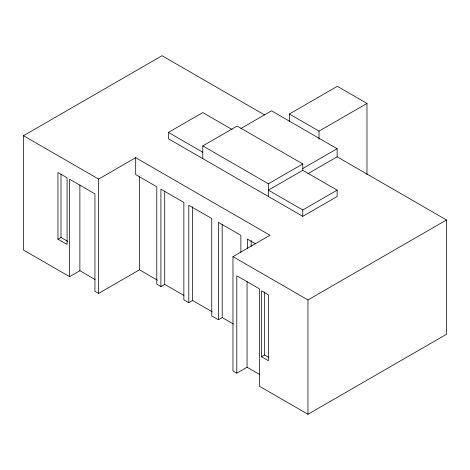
<?xml version="1.0" encoding="UTF-8"?>
<svg xmlns="http://www.w3.org/2000/svg" width="470" height="470" viewBox="0 0 470 470"><rect width="100%" height="100%" fill="white"/><g stroke="black" fill="none" stroke-linecap="round" stroke-linejoin="round"><path stroke-width="0.7" d="M95.058 279.497L79.877 270.732L69.613 276.654L23.5 250.034L23.5 135.713L162.032 55.73L264.551 114.921M337.137 190.144L302.774 209.978L268.411 190.144L302.774 170.304L337.137 190.144L337.137 196.507L302.774 216.347L168.425 138.779L168.425 132.417L202.787 112.577L232.151 129.532M23.5 135.713L98.618 179.082L135.677 157.685L270.021 235.253L232.967 256.644L232.967 370.965L236.792 373.174L247.055 367.252L259.616 374.502M202.787 158.619L202.787 145.894L237.15 126.054L302.774 163.942L302.774 170.304M240.899 128.498L271.513 110.82L337.137 148.708L337.137 156.827L446.5 219.966L446.5 334.288L307.968 414.27L259.405 386.228L259.405 288.821L236.792 275.767L236.792 373.174M57.951 239.218L67.075 244.482L67.075 177.778L57.951 172.513L57.951 239.218L60.994 237.462L67.68 241.327M289.373 121.331L289.373 113.998L337.337 86.31L366.982 103.424L366.982 174.505M289.373 113.998L319.018 131.118L366.982 103.424M202.787 145.894L268.411 183.782L302.774 163.942M302.774 168.548L337.137 148.708M69.613 276.654L69.613 179.246L94.922 193.857L94.922 291.265L98.618 293.403L139.472 269.815L157.474 280.202M307.774 173.783L337.137 156.827M135.677 157.685L135.677 174.599L156.78 186.784L156.78 284.191L160.91 286.577L164.712 284.385L183.934 295.483M160.91 286.577L160.91 189.169L183.852 202.411L183.852 299.825L188.799 302.68L192.6 300.483L212.44 311.939M188.799 302.68L188.799 205.267L211.741 218.515L211.741 315.922L218.386 319.759L222.187 317.567L233.431 324.059M232.967 256.644L307.968 299.948L446.5 219.966M261.52 356.748L268.364 360.696L268.364 294.766L261.52 290.818L261.52 356.748L264.563 354.991L268.916 357.505M168.425 132.417L202.787 152.257M255.539 243.801L247.349 239.071L247.349 248.595M319.018 131.118L319.018 139.179M307.968 299.948L307.968 414.27M302.774 209.978L302.774 216.347M268.411 183.782L268.411 196.507M264.563 291.993L264.563 354.991M251.15 240.54L251.15 246.398M247.055 281.559L247.055 367.252M240.881 252.184L240.881 235.341L218.386 222.351L218.386 319.759M222.187 224.548L222.187 317.567M192.6 206.735L192.6 300.483M164.712 191.366L164.712 284.385M139.472 176.796L139.472 269.815M98.618 179.082L98.618 293.403M79.877 185.039L79.877 270.732M60.994 174.423L60.994 237.462"/></g></svg>
